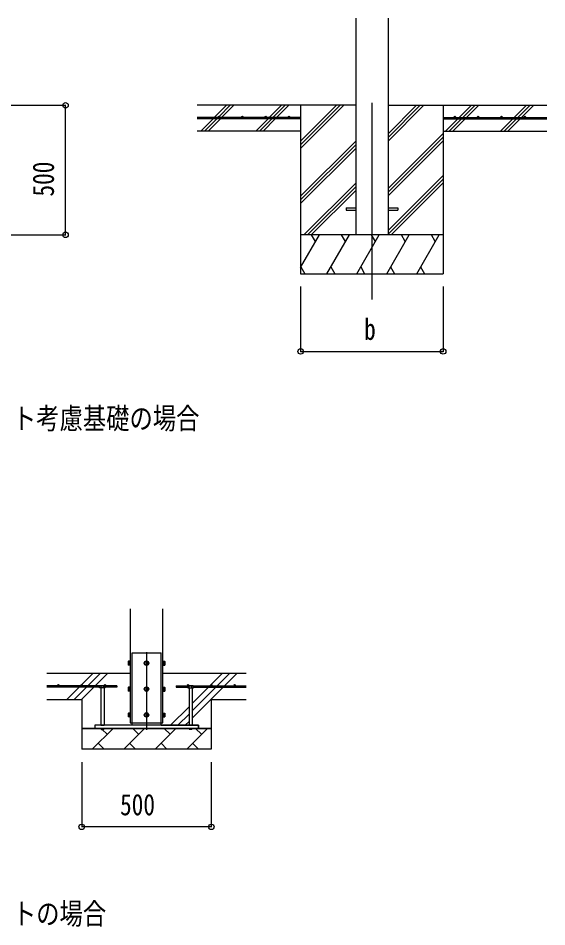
# Model space of a CAD drawing. Units: millimetres, scale not verified. Extents: x -10512 to 10512, y -7425 to 7425.
# Drawn here: x -6980 to -4940, y 111 to 3618 of the extents above; entities that cross this region are included whole.
import ezdxf
from ezdxf.enums import TextEntityAlignment as Align

# ---------------------------------------------------------------- set-up
doc = ezdxf.new("R2010")
doc.units = ezdxf.units.MM
doc.header["$LTSCALE"] = 40
for name, color, linetype in [('0-2_USER1', 3, 'Continuous'), ('0-3_YKK_11', 7, 'Continuous'), ('0-4_YKK_12', 2, 'Continuous'), ('0-5_YKK_13', 4, 'Continuous'), ('0-6_YKK_A1', 4, 'Continuous'), ('0-7_YKK_D', 6, 'Continuous')]:
    doc.layers.add(name, color=color, linetype=linetype)
doc.styles.add('ＭＳ ゴシック', font='')
doc.styles.get('ＭＳ ゴシック').set_extended_font_data('MS Gothic')

msp = doc.modelspace()

# ---------------------------------------------------------------- linework, layer by layer
at = {"layer": '0-3_YKK_11'}
for p, q in [((-6734.77, 876.68), (-6684.77, 876.68)), ((-6234.77, 876.68), (-6284.77, 876.68))]:
    msp.add_line(p, q, dxfattribs=at)
at = {"layer": '0-4_YKK_12'}
for p, q in [((-5614.89, 3291.05), (-5614.89, 2531.85)), ((-6484.77, 1171.18), (-6484.77, 871.18))]:
    msp.add_line(p, q, dxfattribs=at)
at = {"layer": '0-5_YKK_13'}
for p, q in [((-5714.89, 2886.35), (-5714.89, 2877.35)), ((-5714.89, 2886.35), (-5677.39, 2886.35)), ((-5714.89, 2877.35), (-5677.39, 2877.35)), ((-5552.39, 2886.35), (-5514.89, 2886.35)), ((-5552.39, 2877.35), (-5514.89, 2877.35)), ((-5514.89, 2886.35), (-5514.89, 2877.35)), ((-6540.77, 1168.68), (-6428.77, 1168.68)), ((-6428.77, 898.68), (-6428.77, 1168.68)), ((-6555.47, 1135.17), (-6554.89, 1136.17)), ((-6555.47, 1135.17), (-6555.47, 1122.18)), ((-6549.97, 1136.17), (-6554.89, 1136.17)), ((-6549.97, 1132.43), (-6554.89, 1132.43)), ((-6549.97, 1124.93), (-6554.89, 1124.93)), ((-6549.97, 1136.17), (-6549.97, 1121.17)), ((-6548.37, 1135.72), (-6549.97, 1135.72)), ((-6549.97, 1129.18), (-6549.97, 1135.72)), ((-6549.97, 1129.18), (-6548.37, 1129.18)), ((-6549.97, 1128.18), (-6548.37, 1128.18)), ((-6549.97, 1121.63), (-6549.97, 1128.18)), ((-6548.37, 1129.18), (-6548.37, 1135.72)), ((-6548.37, 1121.63), (-6548.37, 1128.18)), ((-6421.17, 1135.73), (-6419.57, 1135.73)), ((-6421.17, 1129.18), (-6421.17, 1135.73)), ((-6419.57, 1129.18), (-6421.17, 1129.18)), ((-6419.57, 1128.18), (-6421.17, 1128.18)), ((-6421.17, 1121.63), (-6421.17, 1128.18)), ((-6419.57, 1136.19), (-6414.65, 1136.19)), ((-6419.57, 1136.19), (-6419.57, 1121.17)), ((-6419.57, 1129.18), (-6419.57, 1135.73)), ((-6419.57, 1132.43), (-6414.65, 1132.43)), ((-6419.57, 1121.63), (-6419.57, 1128.18)), ((-6419.57, 1124.93), (-6414.65, 1124.93)), ((-6414.07, 1135.18), (-6414.65, 1136.19)), ((-6414.07, 1135.18), (-6414.07, 1122.18)), ((-6555.47, 1122.18), (-6554.89, 1121.17)), ((-6549.97, 1121.17), (-6554.89, 1121.17)), ((-6549.97, 1121.63), (-6548.37, 1121.63)), ((-6419.57, 1121.63), (-6421.17, 1121.63)), ((-6419.57, 1121.17), (-6414.65, 1121.17)), ((-6414.07, 1122.18), (-6414.65, 1121.17)), ((-6664.27, 1041.18), (-6665.74, 1040.33)), ((-6664.27, 1041.18), (-6645.27, 1041.18)), ((-6660.77, 1033.18), (-6660.77, 888.68)), ((-6660.26, 1033.18), (-6660.26, 1040.33)), ((-6649.29, 1033.18), (-6649.29, 1040.33)), ((-6648.77, 1033.18), (-6648.77, 888.68)), ((-6645.27, 1041.18), (-6643.8, 1040.33)), ((-6643.8, 1033.18), (-6643.8, 1040.33)), ((-6555.47, 1035.17), (-6554.89, 1036.17)), ((-6555.47, 1035.17), (-6555.47, 1022.18)), ((-6555.47, 1022.18), (-6554.89, 1021.17)), ((-6549.97, 1036.17), (-6554.89, 1036.17)), ((-6549.97, 1032.43), (-6554.89, 1032.43)), ((-6549.97, 1024.93), (-6554.89, 1024.93)), ((-6549.97, 1021.17), (-6554.89, 1021.17)), ((-6549.97, 1036.17), (-6549.97, 1021.17)), ((-6548.37, 1035.72), (-6549.97, 1035.72)), ((-6549.97, 1029.18), (-6549.97, 1035.72)), ((-6549.97, 1029.18), (-6548.37, 1029.18)), ((-6549.97, 1028.18), (-6548.37, 1028.18)), ((-6549.97, 1021.63), (-6549.97, 1028.18)), ((-6549.97, 1021.63), (-6548.37, 1021.63)), ((-6548.37, 1029.18), (-6548.37, 1035.72)), ((-6548.37, 1021.63), (-6548.37, 1028.18)), ((-6421.17, 1035.73), (-6419.57, 1035.73)), ((-6421.17, 1029.18), (-6421.17, 1035.73)), ((-6419.57, 1029.18), (-6421.17, 1029.18)), ((-6419.57, 1028.18), (-6421.17, 1028.18)), ((-6421.17, 1021.63), (-6421.17, 1028.18)), ((-6419.57, 1021.63), (-6421.17, 1021.63)), ((-6419.57, 1036.19), (-6414.65, 1036.19)), ((-6419.57, 1036.19), (-6419.57, 1021.17)), ((-6419.57, 1029.18), (-6419.57, 1035.73)), ((-6419.57, 1032.43), (-6414.65, 1032.43)), ((-6419.57, 1021.63), (-6419.57, 1028.18)), ((-6419.57, 1024.93), (-6414.65, 1024.93)), ((-6419.57, 1021.17), (-6414.65, 1021.17)), ((-6414.07, 1035.18), (-6414.65, 1036.19)), ((-6414.07, 1022.18), (-6414.65, 1021.17)), ((-6414.07, 1035.18), (-6414.07, 1022.18)), ((-6324.27, 1041.18), (-6325.74, 1040.33)), ((-6325.74, 1033.18), (-6325.74, 1040.33)), ((-6305.27, 1041.18), (-6324.27, 1041.18)), ((-6320.77, 1033.18), (-6320.77, 888.68)), ((-6320.26, 1033.18), (-6320.26, 1040.33)), ((-6309.29, 1033.18), (-6309.29, 1040.33)), ((-6308.77, 1033.18), (-6308.77, 888.68)), ((-6305.27, 1041.18), (-6303.8, 1040.33)), ((-6555.47, 935.17), (-6554.89, 936.17)), ((-6555.47, 935.17), (-6555.47, 922.18)), ((-6555.47, 922.18), (-6554.89, 921.17)), ((-6549.97, 936.17), (-6554.89, 936.17)), ((-6549.97, 932.43), (-6554.89, 932.43)), ((-6549.97, 924.93), (-6554.89, 924.93)), ((-6549.97, 921.17), (-6554.89, 921.17)), ((-6549.97, 936.17), (-6549.97, 921.17)), ((-6548.37, 935.72), (-6549.97, 935.72)), ((-6549.97, 929.18), (-6549.97, 935.72)), ((-6549.97, 929.18), (-6548.37, 929.18)), ((-6549.97, 928.18), (-6548.37, 928.18)), ((-6549.97, 921.63), (-6549.97, 928.18)), ((-6549.97, 921.63), (-6548.37, 921.63)), ((-6548.37, 929.18), (-6548.37, 935.72)), ((-6548.37, 921.63), (-6548.37, 928.18)), ((-6421.17, 935.73), (-6419.57, 935.73)), ((-6421.17, 929.18), (-6421.17, 935.73)), ((-6419.57, 929.18), (-6421.17, 929.18)), ((-6419.57, 928.18), (-6421.17, 928.18)), ((-6421.17, 921.63), (-6421.17, 928.18)), ((-6419.57, 921.63), (-6421.17, 921.63)), ((-6419.57, 936.19), (-6414.65, 936.19)), ((-6419.57, 936.19), (-6419.57, 921.17)), ((-6419.57, 929.18), (-6419.57, 935.73)), ((-6419.57, 932.43), (-6414.65, 932.43)), ((-6419.57, 921.63), (-6419.57, 928.18)), ((-6419.57, 924.93), (-6414.65, 924.93)), ((-6419.57, 921.17), (-6414.65, 921.17)), ((-6414.07, 935.18), (-6414.65, 936.19)), ((-6414.07, 922.18), (-6414.65, 921.17)), ((-6414.07, 935.18), (-6414.07, 922.18)), ((-6660.77, 888.68), (-6648.77, 888.68)), ((-6428.77, 888.68), (-6428.77, 898.68)), ((-6308.77, 888.68), (-6320.77, 888.68)), ((-6660.77, 875.18), (-6648.77, 875.18)), ((-6308.77, 875.18), (-6320.77, 875.18))]:
    msp.add_line(p, q, dxfattribs=at)
for points in [[(-6540.77, 888.68), (-6540.77, 898.68), (-6540.77, 1168.68)], [(-6547.27, 1137.18), (-6548.37, 1137.18), (-6548.37, 1120.18), (-6547.27, 1120.18)], [(-6422.27, 1137.18), (-6421.17, 1137.18), (-6421.17, 1120.18), (-6422.27, 1120.18)], [(-6643.8, 1033.18), (-6665.74, 1033.18), (-6665.74, 1040.33)], [(-6547.27, 1037.18), (-6548.37, 1037.18), (-6548.37, 1020.18), (-6547.27, 1020.18)], [(-6422.27, 1037.18), (-6421.17, 1037.18), (-6421.17, 1020.18), (-6422.27, 1020.18)], [(-6325.74, 1033.18), (-6303.8, 1033.18), (-6303.8, 1040.33)], [(-6547.27, 937.18), (-6548.37, 937.18), (-6548.37, 920.18), (-6547.27, 920.18)], [(-6422.27, 937.18), (-6421.17, 937.18), (-6421.17, 920.18), (-6422.27, 920.18)], [(-6660.77, 876.68), (-6660.77, 875.18), (-6658.77, 873.18), (-6650.77, 873.18)], [(-6648.77, 876.68), (-6648.77, 875.18), (-6650.77, 873.18)], [(-6320.77, 876.68), (-6320.77, 875.18), (-6318.77, 873.18)], [(-6308.77, 876.68), (-6308.77, 875.18), (-6310.77, 873.18), (-6318.77, 873.18)]]:
    msp.add_lwpolyline(points, dxfattribs=at)
for points in [[(-6484.77, 1136.19), (-6491.27, 1132.43), (-6491.27, 1124.93), (-6484.77, 1121.17), (-6478.27, 1124.93), (-6478.27, 1132.43)], [(-6484.77, 1036.19), (-6491.27, 1032.43), (-6491.27, 1024.93), (-6484.77, 1021.17), (-6478.27, 1024.93), (-6478.27, 1032.43)], [(-6484.77, 936.19), (-6491.27, 932.43), (-6491.27, 924.93), (-6484.77, 921.17), (-6478.27, 924.93), (-6478.27, 932.43)], [(-6684.77, 876.68), (-6284.77, 876.68), (-6284.77, 888.68), (-6684.77, 888.68)]]:
    msp.add_lwpolyline(points, close=True, dxfattribs=at)
for centre, radius in [((-6484.77, 1128.68), 8.5), ((-6484.77, 1128.68), 6.5), ((-6484.77, 1028.68), 8.5), ((-6484.77, 1028.68), 6.5), ((-6484.77, 928.68), 8.5), ((-6484.77, 928.68), 6.5)]:
    msp.add_circle(centre, radius, dxfattribs=at)
for centre, radius, start, end in [((-6552.17, 1134.3), 3.31, 145.51973, 214.48027), ((-6543.05, 1128.68), 12.42, 162.41205, 197.58795), ((-6552.15, 1123.05), 3.32, 145.61575, 214.38425), ((-6484.77, 1128.68), 7.05, 157.21814, 202.78186), ((-6484.77, 1128.68), 7.05, 97.21814, 142.78186), ((-6484.77, 1128.68), 7.05, 217.21814, 262.78186), ((-6484.77, 1128.68), 7.05, 37.21814, 82.78186), ((-6484.77, 1128.68), 7.05, 277.21814, 322.78186), ((-6484.77, 1128.68), 7.05, 337.21814, 22.78186), ((-6417.4, 1134.31), 3.32, 325.61575, 34.38425), ((-6417.4, 1123.05), 3.32, 325.61575, 34.38425), ((-6426.49, 1128.68), 12.42, 342.41205, 17.58795), ((-6663, 1036.32), 4.86, 55.61575, 124.38425), ((-6654.77, 1023.03), 18.15, 72.41205, 107.58795), ((-6646.55, 1036.32), 4.86, 55.61575, 124.38425), ((-6552.17, 1034.3), 3.31, 145.51973, 214.48027), ((-6543.05, 1028.68), 12.42, 162.41205, 197.58795), ((-6552.15, 1023.05), 3.32, 145.61575, 214.38425), ((-6484.77, 1028.68), 7.05, 157.21814, 202.78186), ((-6484.77, 1028.68), 7.05, 97.21814, 142.78186), ((-6484.77, 1028.68), 7.05, 217.21814, 262.78186), ((-6484.77, 1028.68), 7.05, 37.21814, 82.78186), ((-6484.77, 1028.68), 7.05, 277.21814, 322.78186), ((-6484.77, 1028.68), 7.05, 337.21814, 22.78186), ((-6417.4, 1034.31), 3.32, 325.61575, 34.38425), ((-6417.4, 1023.05), 3.32, 325.61575, 34.38425), ((-6426.49, 1028.68), 12.42, 342.41205, 17.58795), ((-6323, 1036.32), 4.86, 55.61575, 124.38425), ((-6314.77, 1023.03), 18.15, 72.41205, 107.58795), ((-6306.55, 1036.32), 4.86, 55.61575, 124.38425), ((-6552.17, 934.3), 3.31, 145.51973, 214.48027), ((-6543.05, 928.68), 12.42, 162.41205, 197.58795), ((-6552.15, 923.05), 3.32, 145.61575, 214.38425), ((-6484.77, 928.68), 7.05, 157.21814, 202.78186), ((-6484.77, 928.68), 7.05, 97.21814, 142.78186), ((-6484.77, 928.68), 7.05, 217.21814, 262.78186), ((-6484.77, 928.68), 7.05, 37.21814, 82.78186), ((-6484.77, 928.68), 7.05, 277.21814, 322.78186), ((-6484.77, 928.68), 7.05, 337.21814, 22.78186), ((-6417.4, 934.31), 3.32, 325.61575, 34.38425), ((-6417.4, 923.05), 3.32, 325.61575, 34.38425), ((-6426.49, 928.68), 12.42, 342.41205, 17.58795)]:
    msp.add_arc(centre, radius, start, end, dxfattribs=at)
at = {"layer": '0-6_YKK_A1'}
for p, q in [((-5677.39, 3618.2), (-5677.39, 2781.85)), ((-5552.39, 3618.2), (-5552.39, 2781.85)), ((-5677.39, 3281.85), (-6289.89, 3281.85)), ((-6223.05, 3234.35), (-6175.55, 3281.85)), ((-6204.05, 3239.2), (-6161.41, 3281.85)), ((-6194.77, 3234.35), (-6147.27, 3281.85)), ((-6010.92, 3234.35), (-5963.42, 3281.85)), ((-5996.78, 3234.35), (-5949.28, 3281.85)), ((-5982.64, 3234.35), (-5935.14, 3281.85)), ((-5889.89, 3281.85), (-5889.89, 2631.85)), ((-5889.89, 3114.97), (-5723, 3281.85)), ((-5889.89, 3129.11), (-5737.15, 3281.85)), ((-5889.89, 3143.25), (-5751.29, 3281.85)), ((-5552.39, 3144.1), (-5414.64, 3281.85)), ((-5552.39, 3158.24), (-5428.78, 3281.85)), ((-5552.39, 3172.38), (-5442.92, 3281.85)), ((-5552.39, 3281.85), (-4939.89, 3281.85)), ((-5339.89, 3281.85), (-5339.89, 2631.85)), ((-5278.29, 3234.35), (-5230.79, 3281.85)), ((-5264.15, 3234.35), (-5216.65, 3281.85)), ((-5250, 3234.35), (-5202.5, 3281.85)), ((-5066.16, 3234.35), (-5018.66, 3281.85)), ((-5052.01, 3234.35), (-5004.51, 3281.85)), ((-5037.87, 3234.35), (-4990.37, 3281.85)), ((-5889.89, 3234.35), (-6289.89, 3234.35)), ((-5889.89, 3229.35), (-6289.89, 3229.35)), ((-6275.55, 3181.85), (-6228.05, 3229.35)), ((-6261.41, 3181.85), (-6213.91, 3229.35)), ((-6247.27, 3181.85), (-6199.77, 3229.35)), ((-6208.91, 3234.35), (-6207.24, 3236.01)), ((-6062.02, 3183.25), (-6015.92, 3229.35)), ((-6049.28, 3181.85), (-6001.78, 3229.35)), ((-6035.14, 3181.85), (-5987.64, 3229.35)), ((-5889.89, 3234.35), (-5889.89, 3229.35)), ((-5339.89, 3234.35), (-4939.89, 3234.35)), ((-5339.89, 3234.35), (-5339.89, 3229.35)), ((-5339.89, 3229.35), (-4939.89, 3229.35)), ((-5330.79, 3181.85), (-5283.29, 3229.35)), ((-5316.65, 3181.85), (-5269.15, 3229.35)), ((-5302.5, 3181.85), (-5255, 3229.35)), ((-5118.66, 3181.85), (-5071.16, 3229.35)), ((-5104.51, 3181.85), (-5057.01, 3229.35)), ((-5090.37, 3181.85), (-5042.87, 3229.35)), ((-5889.89, 3181.85), (-6289.89, 3181.85)), ((-5552.39, 2960.25), (-5339.89, 3172.75)), ((-5552.39, 2946.11), (-5339.89, 3158.61)), ((-5339.89, 3181.85), (-4939.89, 3181.85)), ((-5889.89, 2931.12), (-5677.39, 3143.62)), ((-5889.89, 2916.98), (-5677.39, 3129.48)), ((-5552.39, 2931.97), (-5339.89, 3144.47)), ((-5889.89, 2902.84), (-5677.39, 3115.33)), ((-5877.03, 2781.85), (-5677.39, 2981.49)), ((-5552.39, 2798.12), (-5339.89, 3010.62)), ((-5552.39, 2783.98), (-5339.89, 2996.48)), ((-5540.38, 2781.85), (-5339.89, 2982.33)), ((-5862.88, 2781.85), (-5677.39, 2967.34)), ((-5848.74, 2781.85), (-5677.39, 2953.2)), ((-5339.89, 2781.85), (-5889.89, 2781.85)), ((-5889.89, 2656.4), (-5817.46, 2781.85)), ((-5832.46, 2755.86), (-5847.46, 2781.85)), ((-5788.59, 2631.85), (-5701.99, 2781.85)), ((-5716.99, 2755.87), (-5731.99, 2781.85)), ((-5673.12, 2631.85), (-5586.52, 2781.85)), ((-5601.52, 2755.86), (-5616.52, 2781.85)), ((-5557.65, 2631.85), (-5471.05, 2781.85)), ((-5486.05, 2755.86), (-5501.05, 2781.85)), ((-5442.18, 2631.85), (-5355.58, 2781.85)), ((-5370.58, 2755.86), (-5385.58, 2781.85)), ((-5889.89, 2631.85), (-5339.89, 2631.85)), ((-5889.06, 2657.83), (-5874.06, 2631.85)), ((-5773.59, 2657.83), (-5758.59, 2631.85)), ((-5658.12, 2657.83), (-5643.12, 2631.85)), ((-5542.65, 2657.83), (-5527.65, 2631.85)), ((-5427.18, 2657.83), (-5412.18, 2631.85)), ((-6547.27, 1338.68), (-6547.27, 898.68)), ((-6422.27, 898.68), (-6422.27, 1338.68)), ((-6547.27, 1088.68), (-6869.93, 1088.68)), ((-6735, 1046.17), (-6692.49, 1088.68)), ((-6711.7, 1041.18), (-6664.2, 1088.68)), ((-6683.42, 1041.18), (-6635.92, 1088.68)), ((-6099.62, 1088.68), (-6422.27, 1088.68)), ((-6235, 1046.17), (-6192.49, 1088.68)), ((-6211.7, 1041.18), (-6164.2, 1088.68)), ((-6183.42, 1041.18), (-6135.92, 1088.68)), ((-6599.77, 1041.18), (-6869.93, 1041.18)), ((-6665.74, 1036.18), (-6869.93, 1036.18)), ((-6792.49, 988.68), (-6744.99, 1036.18)), ((-6764.2, 988.68), (-6716.7, 1036.18)), ((-6739.99, 1041.18), (-6737.26, 1043.9)), ((-6735.92, 988.68), (-6688.42, 1036.18)), ((-6599.77, 1036.18), (-6643.8, 1036.18)), ((-6599.77, 1041.18), (-6599.77, 1036.18)), ((-6369.77, 1041.18), (-6099.62, 1041.18)), ((-6369.77, 1041.18), (-6369.77, 1036.18)), ((-6369.77, 1036.18), (-6325.74, 1036.18)), ((-6308.77, 915.83), (-6188.42, 1036.18)), ((-6308.77, 944.11), (-6216.7, 1036.18)), ((-6308.77, 972.39), (-6244.99, 1036.18)), ((-6303.8, 1036.18), (-6099.62, 1036.18)), ((-6239.99, 1041.18), (-6237.26, 1043.9)), ((-6869.93, 988.68), (-6734.77, 988.68)), ((-6734.77, 988.68), (-6734.77, 796.68)), ((-6234.77, 988.68), (-6099.62, 988.68)), ((-6234.77, 988.68), (-6234.77, 796.68)), ((-6392.49, 888.68), (-6320.77, 960.39)), ((-6364.2, 888.68), (-6320.77, 932.11)), ((-6540.77, 888.68), (-6684.77, 888.68)), ((-6684.77, 888.68), (-6684.77, 876.68)), ((-6547.27, 898.68), (-6422.27, 898.68)), ((-6428.77, 888.68), (-6284.77, 888.68)), ((-6335.92, 888.68), (-6320.77, 903.83)), ((-6284.77, 888.68), (-6284.77, 876.68)), ((-6684.77, 876.68), (-6734.77, 876.68)), ((-6234.77, 876.68), (-6734.77, 876.68)), ((-6694.04, 796.68), (-6614.04, 876.68)), ((-6636.7, 854.02), (-6655.86, 873.18)), ((-6572.62, 796.68), (-6492.62, 876.68)), ((-6515.28, 854.02), (-6537.94, 876.68)), ((-6451.2, 796.68), (-6371.2, 876.68)), ((-6393.86, 854.02), (-6416.52, 876.68)), ((-6329.77, 796.68), (-6249.77, 876.68)), ((-6272.44, 854.02), (-6295.1, 876.68)), ((-6284.77, 876.68), (-6234.77, 876.68)), ((-6671.38, 819.34), (-6648.72, 796.68)), ((-6549.96, 819.34), (-6527.29, 796.68)), ((-6428.53, 819.34), (-6405.87, 796.68)), ((-6307.11, 819.34), (-6284.45, 796.68)), ((-6234.77, 796.68), (-6734.77, 796.68))]:
    msp.add_line(p, q, dxfattribs=at)
for centre in [(-6204.89, 3236.85), (-6114.89, 3236.85), (-6024.89, 3236.85), (-5934.89, 3236.85), (-5294.89, 3236.85), (-5204.89, 3236.85), (-5114.89, 3236.85), (-5024.89, 3236.85), (-6824.77, 1043.68), (-6734.77, 1043.68), (-6644.77, 1043.68), (-6324.77, 1043.68), (-6234.77, 1043.68), (-6144.77, 1043.68)]:
    msp.add_circle(centre, 2.5, dxfattribs=at)
at = {"layer": '0-7_YKK_D'}
for p, q in [((-7347.27, 3281.85), (-6796.27, 3281.85)), ((-6797.27, 2781.85), (-6797.27, 3281.85)), ((-7747.27, 2781.85), (-6796.27, 2781.85)), ((-5889.89, 2581.85), (-5889.89, 2330.85)), ((-5339.89, 2581.85), (-5339.89, 2330.85)), ((-5889.89, 2331.85), (-5339.89, 2331.85)), ((-6734.77, 746.68), (-6734.77, 495.68)), ((-6234.77, 746.68), (-6234.77, 495.68)), ((-6234.77, 496.68), (-6734.77, 496.68))]:
    msp.add_line(p, q, dxfattribs=at)
for centre in [(-6797.27, 3281.85), (-6797.27, 2781.85), (-5889.89, 2331.85), (-5339.89, 2331.85), (-6734.77, 496.68), (-6234.77, 496.68)]:
    msp.add_circle(centre, 10.62, dxfattribs=at)

# ---------------------------------------------------------------- texts
at = {"layer": '0-2_USER1', "style": 'ＭＳ ゴシック', "width": 0.8}
for s, p in [('土間コンクリート考慮基礎の場合', (-7630.5, 2007.45)), ('イージープレートの場合', (-7630.5, 95.62))]:
    msp.add_text(s, height=82.48, dxfattribs=at).set_placement(p, align=Align.BOTTOM_LEFT)
at = {"layer": '0-7_YKK_D', "style": 'ＭＳ ゴシック', "width": 0.8}
msp.add_text('500', height=82.48, rotation=90, dxfattribs=at).set_placement((-6817.27, 2929.85), align=Align.BOTTOM_LEFT)
for s, p in [('b', (-5644.89, 2351.85)), ('500', (-6586.77, 516.68))]:
    msp.add_text(s, height=82.48, dxfattribs=at).set_placement(p, align=Align.BOTTOM_LEFT)

doc.saveas('drawing.dxf')
